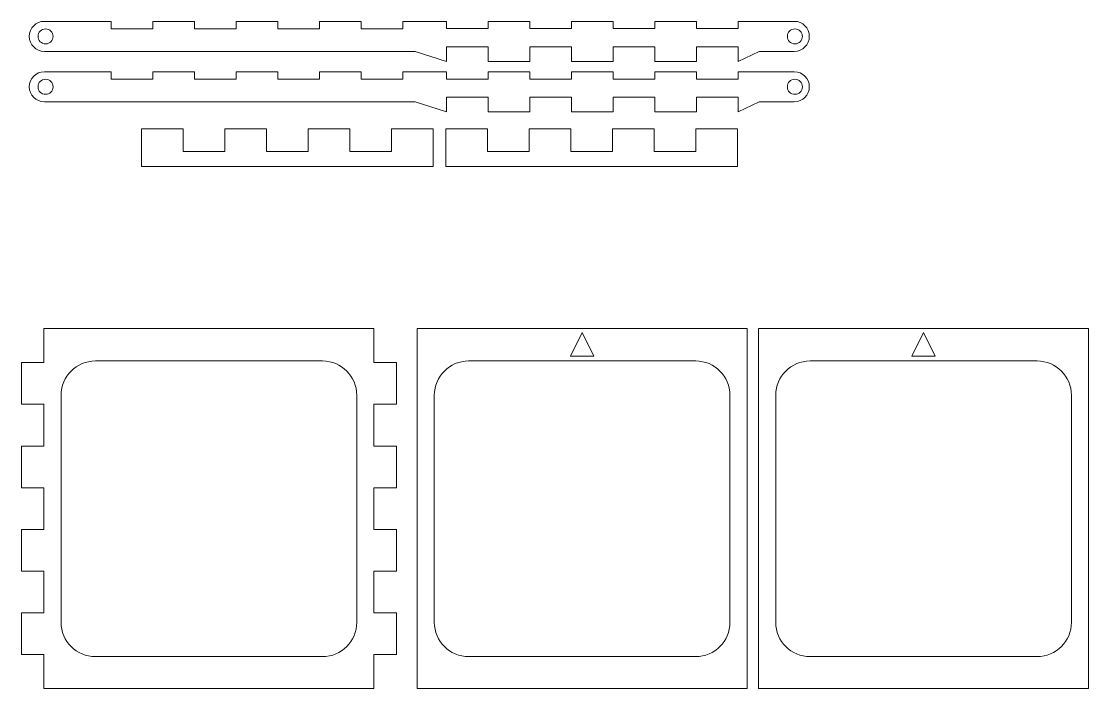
# Model space of a CAD drawing. Header units: centimetres. Extents: x -60 to 69, y -13 to 86.
# Drawn here: x 26.59 to 69.27, y -5.39 to 21.28 of the extents above; entities that cross this region are included whole.
import ezdxf

# ---------------------------------------------------------------- set-up
doc = ezdxf.new("R2010")
doc.units = ezdxf.units.CM
doc.header["$MEASUREMENT"] = 0
doc.layers.add('layer 1', color=7, linetype='Continuous')

msp = doc.modelspace()

# ---------------------------------------------------------------- linework, layer by layer
at = {"layer": 'layer 1', "lineweight": 9}
for points, knots in [([(57.49751, 20.08373), (57.49751, 20.08373), (56.09773, 20.08345), (56.09773, 20.08345), (56.09773, 20.08345), (56.09773, 20.08345), (55.25695, 19.67902), (55.25695, 19.67902), (55.25695, 19.67902), (55.25695, 19.67902), (55.25695, 20.26789), (55.25695, 20.26789), (55.25695, 20.26789), (55.25695, 20.26789), (53.59029, 20.26789), (53.59029, 20.26789), (53.59029, 20.26789), (53.59029, 20.26789), (53.59029, 19.67902), (53.59029, 19.67902), (53.59029, 19.67902), (53.59029, 19.67902), (51.92362, 19.67902), (51.92362, 19.67902), (51.92362, 19.67902), (51.92362, 19.67902), (51.92362, 20.26789), (51.92362, 20.26789), (51.92362, 20.26789), (51.92362, 20.26789), (50.25695, 20.26789), (50.25695, 20.26789), (50.25695, 20.26789), (50.25695, 20.26789), (50.25695, 19.67902), (50.25695, 19.67902), (50.25695, 19.67902), (50.25695, 19.67902), (48.59028, 19.67902), (48.59028, 19.67902), (48.59028, 19.67902), (48.59028, 19.67902), (48.59028, 20.26789), (48.59028, 20.26789), (48.59028, 20.26789), (48.59028, 20.26789), (46.92361, 20.26789), (46.92361, 20.26789), (46.92361, 20.26789), (46.92361, 20.26789), (46.92361, 19.67902), (46.92361, 19.67902), (46.92361, 19.67902), (46.92361, 19.67902), (45.25694, 19.67902), (45.25694, 19.67902), (45.25694, 19.67902), (45.25694, 19.67902), (45.25694, 20.26789), (45.25694, 20.26789), (45.25694, 20.26789), (45.25694, 20.26789), (43.59028, 20.26789), (43.59028, 20.26789), (43.59028, 20.26789), (43.59028, 20.26789), (43.59028, 19.67902), (43.59028, 19.67902), (43.59028, 19.67902), (43.59028, 19.67902), (42.34108, 20.08345), (42.34108, 20.08345), (42.34108, 20.08345), (42.34108, 20.08345), (27.51049, 20.08373), (27.51049, 20.08373), (27.51049, 20.08373), (27.17911, 20.08373), (26.9105, 20.35238), (26.9105, 20.68372), (26.9105, 20.68372), (26.9105, 21.01507), (27.17911, 21.28372), (27.51049, 21.28372), (27.51049, 21.28372), (27.51049, 21.28372), (30.18256, 21.28372), (30.18256, 21.28372), (30.18256, 21.28372), (30.18256, 21.28372), (30.18256, 20.99028), (30.18256, 20.99028), (30.18256, 20.99028), (30.18256, 20.99028), (31.84922, 20.99028), (31.84922, 20.99028), (31.84922, 20.99028), (31.84922, 20.99028), (31.84922, 21.28372), (31.84922, 21.28372), (31.84922, 21.28372), (31.84922, 21.28372), (33.51589, 21.28372), (33.51589, 21.28372), (33.51589, 21.28372), (33.51589, 21.28372), (33.51589, 20.99028), (33.51589, 20.99028), (33.51589, 20.99028), (33.51589, 20.99028), (35.18256, 20.99028), (35.18256, 20.99028), (35.18256, 20.99028), (35.18256, 20.99028), (35.18256, 21.28372), (35.18256, 21.28372), (35.18256, 21.28372), (35.18256, 21.28372), (36.84923, 21.28372), (36.84923, 21.28372), (36.84923, 21.28372), (36.84923, 21.28372), (36.84923, 20.99028), (36.84923, 20.99028), (36.84923, 20.99028), (36.84923, 20.99028), (38.5159, 20.99028), (38.5159, 20.99028), (38.5159, 20.99028), (38.5159, 20.99028), (38.5159, 21.28372), (38.5159, 21.28372), (38.5159, 21.28372), (38.5159, 21.28372), (40.18256, 21.28372), (40.18256, 21.28372), (40.18256, 21.28372), (40.18256, 21.28372), (40.18256, 20.99028), (40.18256, 20.99028), (40.18256, 20.99028), (40.18256, 20.99028), (41.84923, 20.99028), (41.84923, 20.99028), (41.84923, 20.99028), (41.84923, 20.99028), (41.84923, 21.28372), (41.84923, 21.28372), (41.84923, 21.28372), (41.84923, 21.28372), (43.59028, 21.28372), (43.59028, 21.28372), (43.59028, 21.28372), (43.59028, 21.28372), (43.59028, 20.99485), (43.59028, 20.99485), (43.59028, 20.99485), (43.59028, 20.99485), (45.25694, 20.99485), (45.25694, 20.99485), (45.25694, 20.99485), (45.25694, 20.99485), (45.25694, 21.28372), (45.25694, 21.28372), (45.25694, 21.28372), (45.25694, 21.28372), (46.92361, 21.28372), (46.92361, 21.28372), (46.92361, 21.28372), (46.92361, 21.28372), (46.92361, 20.99485), (46.92361, 20.99485), (46.92361, 20.99485), (46.92361, 20.99485), (48.59028, 20.99485), (48.59028, 20.99485), (48.59028, 20.99485), (48.59028, 20.99485), (48.59028, 21.28372), (48.59028, 21.28372), (48.59028, 21.28372), (48.59028, 21.28372), (50.25695, 21.28372), (50.25695, 21.28372), (50.25695, 21.28372), (50.25695, 21.28372), (50.25695, 20.99485), (50.25695, 20.99485), (50.25695, 20.99485), (50.25695, 20.99485), (51.92362, 20.99485), (51.92362, 20.99485), (51.92362, 20.99485), (51.92362, 20.99485), (51.92362, 21.28372), (51.92362, 21.28372), (51.92362, 21.28372), (51.92362, 21.28372), (53.59029, 21.28372), (53.59029, 21.28372), (53.59029, 21.28372), (53.59029, 21.28372), (53.59029, 20.99485), (53.59029, 20.99485), (53.59029, 20.99485), (53.59029, 20.99485), (55.25695, 20.99485), (55.25695, 20.99485), (55.25695, 20.99485), (55.25695, 20.99485), (55.25695, 21.28372), (55.25695, 21.28372), (55.25695, 21.28372), (55.25695, 21.28372), (57.49751, 21.28372), (57.49751, 21.28372), (57.49751, 21.28372), (57.82886, 21.28372), (58.0975, 21.01507), (58.0975, 20.68372), (58.0975, 20.68372), (58.0975, 20.35238), (57.82886, 20.08373), (57.49751, 20.08373)], [0, 0, 0, 0, 0.01754386, 0.01754386, 0.01754386, 0.01754386, 0.03508772, 0.03508772, 0.03508772, 0.03508772, 0.05263158, 0.05263158, 0.05263158, 0.05263158, 0.07017544, 0.07017544, 0.07017544, 0.07017544, 0.0877193, 0.0877193, 0.0877193, 0.0877193, 0.10526316, 0.10526316, 0.10526316, 0.10526316, 0.12280702, 0.12280702, 0.12280702, 0.12280702, 0.14035088, 0.14035088, 0.14035088, 0.14035088, 0.15789474, 0.15789474, 0.15789474, 0.15789474, 0.1754386, 0.1754386, 0.1754386, 0.1754386, 0.19298246, 0.19298246, 0.19298246, 0.19298246, 0.21052632, 0.21052632, 0.21052632, 0.21052632, 0.22807018, 0.22807018, 0.22807018, 0.22807018, 0.24561404, 0.24561404, 0.24561404, 0.24561404, 0.26315789, 0.26315789, 0.26315789, 0.26315789, 0.28070175, 0.28070175, 0.28070175, 0.28070175, 0.29824561, 0.29824561, 0.29824561, 0.29824561, 0.31578947, 0.31578947, 0.31578947, 0.31578947, 0.33333333, 0.33333333, 0.33333333, 0.33333333, 0.35087719, 0.35087719, 0.35087719, 0.35087719, 0.36842105, 0.36842105, 0.36842105, 0.36842105, 0.38596491, 0.38596491, 0.38596491, 0.38596491, 0.40350877, 0.40350877, 0.40350877, 0.40350877, 0.42105263, 0.42105263, 0.42105263, 0.42105263, 0.43859649, 0.43859649, 0.43859649, 0.43859649, 0.45614035, 0.45614035, 0.45614035, 0.45614035, 0.47368421, 0.47368421, 0.47368421, 0.47368421, 0.49122807, 0.49122807, 0.49122807, 0.49122807, 0.50877193, 0.50877193, 0.50877193, 0.50877193, 0.52631579, 0.52631579, 0.52631579, 0.52631579, 0.54385965, 0.54385965, 0.54385965, 0.54385965, 0.56140351, 0.56140351, 0.56140351, 0.56140351, 0.57894737, 0.57894737, 0.57894737, 0.57894737, 0.59649123, 0.59649123, 0.59649123, 0.59649123, 0.61403509, 0.61403509, 0.61403509, 0.61403509, 0.63157895, 0.63157895, 0.63157895, 0.63157895, 0.64912281, 0.64912281, 0.64912281, 0.64912281, 0.66666667, 0.66666667, 0.66666667, 0.66666667, 0.68421053, 0.68421053, 0.68421053, 0.68421053, 0.70175439, 0.70175439, 0.70175439, 0.70175439, 0.71929825, 0.71929825, 0.71929825, 0.71929825, 0.73684211, 0.73684211, 0.73684211, 0.73684211, 0.75438596, 0.75438596, 0.75438596, 0.75438596, 0.77192982, 0.77192982, 0.77192982, 0.77192982, 0.78947368, 0.78947368, 0.78947368, 0.78947368, 0.80701754, 0.80701754, 0.80701754, 0.80701754, 0.8245614, 0.8245614, 0.8245614, 0.8245614, 0.84210526, 0.84210526, 0.84210526, 0.84210526, 0.85964912, 0.85964912, 0.85964912, 0.85964912, 0.87719298, 0.87719298, 0.87719298, 0.87719298, 0.89473684, 0.89473684, 0.89473684, 0.89473684, 0.9122807, 0.9122807, 0.9122807, 0.9122807, 0.92982456, 0.92982456, 0.92982456, 0.92982456, 0.94736842, 0.94736842, 0.94736842, 0.94736842, 0.96491228, 0.96491228, 0.96491228, 0.96491228, 1, 1, 1, 1]), ([(27.85855, 20.68345), (27.85855, 20.84912), (27.72423, 20.98345), (27.55855, 20.98345), (27.55855, 20.98345), (27.39288, 20.98345), (27.25855, 20.84912), (27.25855, 20.68345), (27.25855, 20.68345), (27.25855, 20.51774), (27.39288, 20.38345), (27.55855, 20.38345), (27.55855, 20.38345), (27.72423, 20.38345), (27.85855, 20.51774), (27.85855, 20.68345)], [0, 0, 0, 0, 0.2, 0.2, 0.2, 0.2, 0.4, 0.4, 0.4, 0.4, 0.6, 0.6, 0.6, 0.6, 1, 1, 1, 1]), ([(57.81921, 20.68345), (57.81921, 20.84912), (57.68485, 20.98345), (57.51921, 20.98345), (57.51921, 20.98345), (57.3535, 20.98345), (57.21921, 20.84912), (57.21921, 20.68345), (57.21921, 20.68345), (57.21921, 20.51774), (57.3535, 20.38345), (57.51921, 20.38345), (57.51921, 20.38345), (57.68485, 20.38345), (57.81921, 20.51774), (57.81921, 20.68345)], [0, 0, 0, 0, 0.2, 0.2, 0.2, 0.2, 0.4, 0.4, 0.4, 0.4, 0.6, 0.6, 0.6, 0.6, 1, 1, 1, 1]), ([(57.49751, 18.06654), (57.49751, 18.06654), (56.09773, 18.06627), (56.09773, 18.06627), (56.09773, 18.06627), (56.09773, 18.06627), (55.25695, 17.66183), (55.25695, 17.66183), (55.25695, 17.66183), (55.25695, 17.66183), (55.25695, 18.2507), (55.25695, 18.2507), (55.25695, 18.2507), (55.25695, 18.2507), (53.59029, 18.2507), (53.59029, 18.2507), (53.59029, 18.2507), (53.59029, 18.2507), (53.59029, 17.66183), (53.59029, 17.66183), (53.59029, 17.66183), (53.59029, 17.66183), (51.92362, 17.66183), (51.92362, 17.66183), (51.92362, 17.66183), (51.92362, 17.66183), (51.92362, 18.2507), (51.92362, 18.2507), (51.92362, 18.2507), (51.92362, 18.2507), (50.25695, 18.2507), (50.25695, 18.2507), (50.25695, 18.2507), (50.25695, 18.2507), (50.25695, 17.66183), (50.25695, 17.66183), (50.25695, 17.66183), (50.25695, 17.66183), (48.59028, 17.66183), (48.59028, 17.66183), (48.59028, 17.66183), (48.59028, 17.66183), (48.59028, 18.2507), (48.59028, 18.2507), (48.59028, 18.2507), (48.59028, 18.2507), (46.92361, 18.2507), (46.92361, 18.2507), (46.92361, 18.2507), (46.92361, 18.2507), (46.92361, 17.66183), (46.92361, 17.66183), (46.92361, 17.66183), (46.92361, 17.66183), (45.25694, 17.66183), (45.25694, 17.66183), (45.25694, 17.66183), (45.25694, 17.66183), (45.25694, 18.2507), (45.25694, 18.2507), (45.25694, 18.2507), (45.25694, 18.2507), (43.59028, 18.2507), (43.59028, 18.2507), (43.59028, 18.2507), (43.59028, 18.2507), (43.59028, 17.66183), (43.59028, 17.66183), (43.59028, 17.66183), (43.59028, 17.66183), (42.34108, 18.06627), (42.34108, 18.06627), (42.34108, 18.06627), (42.34108, 18.06627), (27.51049, 18.06654), (27.51049, 18.06654), (27.51049, 18.06654), (27.17911, 18.06654), (26.9105, 18.33519), (26.9105, 18.66654), (26.9105, 18.66654), (26.9105, 18.99789), (27.17911, 19.26654), (27.51049, 19.26654), (27.51049, 19.26654), (27.51049, 19.26654), (30.18256, 19.26654), (30.18256, 19.26654), (30.18256, 19.26654), (30.18256, 19.26654), (30.18256, 18.9731), (30.18256, 18.9731), (30.18256, 18.9731), (30.18256, 18.9731), (31.84922, 18.9731), (31.84922, 18.9731), (31.84922, 18.9731), (31.84922, 18.9731), (31.84922, 19.26654), (31.84922, 19.26654), (31.84922, 19.26654), (31.84922, 19.26654), (33.51589, 19.26654), (33.51589, 19.26654), (33.51589, 19.26654), (33.51589, 19.26654), (33.51589, 18.9731), (33.51589, 18.9731), (33.51589, 18.9731), (33.51589, 18.9731), (35.18256, 18.9731), (35.18256, 18.9731), (35.18256, 18.9731), (35.18256, 18.9731), (35.18256, 19.26654), (35.18256, 19.26654), (35.18256, 19.26654), (35.18256, 19.26654), (36.84923, 19.26654), (36.84923, 19.26654), (36.84923, 19.26654), (36.84923, 19.26654), (36.84923, 18.9731), (36.84923, 18.9731), (36.84923, 18.9731), (36.84923, 18.9731), (38.5159, 18.9731), (38.5159, 18.9731), (38.5159, 18.9731), (38.5159, 18.9731), (38.5159, 19.26654), (38.5159, 19.26654), (38.5159, 19.26654), (38.5159, 19.26654), (40.18256, 19.26654), (40.18256, 19.26654), (40.18256, 19.26654), (40.18256, 19.26654), (40.18256, 18.9731), (40.18256, 18.9731), (40.18256, 18.9731), (40.18256, 18.9731), (41.84923, 18.9731), (41.84923, 18.9731), (41.84923, 18.9731), (41.84923, 18.9731), (41.84923, 19.26654), (41.84923, 19.26654), (41.84923, 19.26654), (41.84923, 19.26654), (43.59028, 19.26654), (43.59028, 19.26654), (43.59028, 19.26654), (43.59028, 19.26654), (43.59028, 18.97767), (43.59028, 18.97767), (43.59028, 18.97767), (43.59028, 18.97767), (45.25694, 18.97767), (45.25694, 18.97767), (45.25694, 18.97767), (45.25694, 18.97767), (45.25694, 19.26654), (45.25694, 19.26654), (45.25694, 19.26654), (45.25694, 19.26654), (46.92361, 19.26654), (46.92361, 19.26654), (46.92361, 19.26654), (46.92361, 19.26654), (46.92361, 18.97767), (46.92361, 18.97767), (46.92361, 18.97767), (46.92361, 18.97767), (48.59028, 18.97767), (48.59028, 18.97767), (48.59028, 18.97767), (48.59028, 18.97767), (48.59028, 19.26654), (48.59028, 19.26654), (48.59028, 19.26654), (48.59028, 19.26654), (50.25695, 19.26654), (50.25695, 19.26654), (50.25695, 19.26654), (50.25695, 19.26654), (50.25695, 18.97767), (50.25695, 18.97767), (50.25695, 18.97767), (50.25695, 18.97767), (51.92362, 18.97767), (51.92362, 18.97767), (51.92362, 18.97767), (51.92362, 18.97767), (51.92362, 19.26654), (51.92362, 19.26654), (51.92362, 19.26654), (51.92362, 19.26654), (53.59029, 19.26654), (53.59029, 19.26654), (53.59029, 19.26654), (53.59029, 19.26654), (53.59029, 18.97767), (53.59029, 18.97767), (53.59029, 18.97767), (53.59029, 18.97767), (55.25695, 18.97767), (55.25695, 18.97767), (55.25695, 18.97767), (55.25695, 18.97767), (55.25695, 19.26654), (55.25695, 19.26654), (55.25695, 19.26654), (55.25695, 19.26654), (57.49751, 19.26654), (57.49751, 19.26654), (57.49751, 19.26654), (57.82886, 19.26654), (58.0975, 18.99789), (58.0975, 18.66654), (58.0975, 18.66654), (58.0975, 18.33519), (57.82886, 18.06654), (57.49751, 18.06654)], [0, 0, 0, 0, 0.01754386, 0.01754386, 0.01754386, 0.01754386, 0.03508772, 0.03508772, 0.03508772, 0.03508772, 0.05263158, 0.05263158, 0.05263158, 0.05263158, 0.07017544, 0.07017544, 0.07017544, 0.07017544, 0.0877193, 0.0877193, 0.0877193, 0.0877193, 0.10526316, 0.10526316, 0.10526316, 0.10526316, 0.12280702, 0.12280702, 0.12280702, 0.12280702, 0.14035088, 0.14035088, 0.14035088, 0.14035088, 0.15789474, 0.15789474, 0.15789474, 0.15789474, 0.1754386, 0.1754386, 0.1754386, 0.1754386, 0.19298246, 0.19298246, 0.19298246, 0.19298246, 0.21052632, 0.21052632, 0.21052632, 0.21052632, 0.22807018, 0.22807018, 0.22807018, 0.22807018, 0.24561404, 0.24561404, 0.24561404, 0.24561404, 0.26315789, 0.26315789, 0.26315789, 0.26315789, 0.28070175, 0.28070175, 0.28070175, 0.28070175, 0.29824561, 0.29824561, 0.29824561, 0.29824561, 0.31578947, 0.31578947, 0.31578947, 0.31578947, 0.33333333, 0.33333333, 0.33333333, 0.33333333, 0.35087719, 0.35087719, 0.35087719, 0.35087719, 0.36842105, 0.36842105, 0.36842105, 0.36842105, 0.38596491, 0.38596491, 0.38596491, 0.38596491, 0.40350877, 0.40350877, 0.40350877, 0.40350877, 0.42105263, 0.42105263, 0.42105263, 0.42105263, 0.43859649, 0.43859649, 0.43859649, 0.43859649, 0.45614035, 0.45614035, 0.45614035, 0.45614035, 0.47368421, 0.47368421, 0.47368421, 0.47368421, 0.49122807, 0.49122807, 0.49122807, 0.49122807, 0.50877193, 0.50877193, 0.50877193, 0.50877193, 0.52631579, 0.52631579, 0.52631579, 0.52631579, 0.54385965, 0.54385965, 0.54385965, 0.54385965, 0.56140351, 0.56140351, 0.56140351, 0.56140351, 0.57894737, 0.57894737, 0.57894737, 0.57894737, 0.59649123, 0.59649123, 0.59649123, 0.59649123, 0.61403509, 0.61403509, 0.61403509, 0.61403509, 0.63157895, 0.63157895, 0.63157895, 0.63157895, 0.64912281, 0.64912281, 0.64912281, 0.64912281, 0.66666667, 0.66666667, 0.66666667, 0.66666667, 0.68421053, 0.68421053, 0.68421053, 0.68421053, 0.70175439, 0.70175439, 0.70175439, 0.70175439, 0.71929825, 0.71929825, 0.71929825, 0.71929825, 0.73684211, 0.73684211, 0.73684211, 0.73684211, 0.75438596, 0.75438596, 0.75438596, 0.75438596, 0.77192982, 0.77192982, 0.77192982, 0.77192982, 0.78947368, 0.78947368, 0.78947368, 0.78947368, 0.80701754, 0.80701754, 0.80701754, 0.80701754, 0.8245614, 0.8245614, 0.8245614, 0.8245614, 0.84210526, 0.84210526, 0.84210526, 0.84210526, 0.85964912, 0.85964912, 0.85964912, 0.85964912, 0.87719298, 0.87719298, 0.87719298, 0.87719298, 0.89473684, 0.89473684, 0.89473684, 0.89473684, 0.9122807, 0.9122807, 0.9122807, 0.9122807, 0.92982456, 0.92982456, 0.92982456, 0.92982456, 0.94736842, 0.94736842, 0.94736842, 0.94736842, 0.96491228, 0.96491228, 0.96491228, 0.96491228, 1, 1, 1, 1]), ([(27.85855, 18.66627), (27.85855, 18.83194), (27.72423, 18.96626), (27.55855, 18.96626), (27.55855, 18.96626), (27.39288, 18.96626), (27.25855, 18.83194), (27.25855, 18.66627), (27.25855, 18.66627), (27.25855, 18.50056), (27.39288, 18.36627), (27.55855, 18.36627), (27.55855, 18.36627), (27.72423, 18.36627), (27.85855, 18.50056), (27.85855, 18.66627)], [0, 0, 0, 0, 0.2, 0.2, 0.2, 0.2, 0.4, 0.4, 0.4, 0.4, 0.6, 0.6, 0.6, 0.6, 1, 1, 1, 1]), ([(57.81921, 18.66627), (57.81921, 18.83194), (57.68485, 18.96626), (57.51921, 18.96626), (57.51921, 18.96626), (57.3535, 18.96626), (57.21921, 18.83194), (57.21921, 18.66627), (57.21921, 18.66627), (57.21921, 18.50056), (57.3535, 18.36627), (57.51921, 18.36627), (57.51921, 18.36627), (57.68485, 18.36627), (57.81921, 18.50056), (57.81921, 18.66627)], [0, 0, 0, 0, 0.2, 0.2, 0.2, 0.2, 0.4, 0.4, 0.4, 0.4, 0.6, 0.6, 0.6, 0.6, 1, 1, 1, 1]), ([(31.39192, 15.48069), (31.39192, 15.48069), (31.39192, 16.98069), (31.39192, 16.98069), (31.39192, 16.98069), (31.39192, 16.98069), (33.05858, 16.98069), (33.05858, 16.98069), (33.05858, 16.98069), (33.05858, 16.98069), (33.05858, 16.08069), (33.05858, 16.08069), (33.05858, 16.08069), (33.05858, 16.08069), (34.72525, 16.08069), (34.72525, 16.08069), (34.72525, 16.08069), (34.72525, 16.08069), (34.72525, 16.98069), (34.72525, 16.98069), (34.72525, 16.98069), (34.72525, 16.98069), (36.39192, 16.98069), (36.39192, 16.98069), (36.39192, 16.98069), (36.39192, 16.98069), (36.39192, 16.08069), (36.39192, 16.08069), (36.39192, 16.08069), (36.39192, 16.08069), (38.05859, 16.08069), (38.05859, 16.08069), (38.05859, 16.08069), (38.05859, 16.08069), (38.05859, 16.98069), (38.05859, 16.98069), (38.05859, 16.98069), (38.05859, 16.98069), (39.72526, 16.98069), (39.72526, 16.98069), (39.72526, 16.98069), (39.72526, 16.98069), (39.72526, 16.08069), (39.72526, 16.08069), (39.72526, 16.08069), (39.72526, 16.08069), (41.39193, 16.08069), (41.39193, 16.08069), (41.39193, 16.08069), (41.39193, 16.08069), (41.39193, 16.98069), (41.39193, 16.98069), (41.39193, 16.98069), (41.39193, 16.98069), (43.05859, 16.98069), (43.05859, 16.98069), (43.05859, 16.98069), (43.05859, 16.98069), (43.05859, 15.48069), (43.05859, 15.48069), (43.05859, 15.48069), (43.05859, 15.48069), (31.39192, 15.48069), (31.39192, 15.48069)], [0, 0, 0, 0, 0.05882353, 0.05882353, 0.05882353, 0.05882353, 0.11764706, 0.11764706, 0.11764706, 0.11764706, 0.17647059, 0.17647059, 0.17647059, 0.17647059, 0.23529412, 0.23529412, 0.23529412, 0.23529412, 0.29411765, 0.29411765, 0.29411765, 0.29411765, 0.35294118, 0.35294118, 0.35294118, 0.35294118, 0.41176471, 0.41176471, 0.41176471, 0.41176471, 0.47058824, 0.47058824, 0.47058824, 0.47058824, 0.52941176, 0.52941176, 0.52941176, 0.52941176, 0.58823529, 0.58823529, 0.58823529, 0.58823529, 0.64705882, 0.64705882, 0.64705882, 0.64705882, 0.70588235, 0.70588235, 0.70588235, 0.70588235, 0.76470588, 0.76470588, 0.76470588, 0.76470588, 0.82352941, 0.82352941, 0.82352941, 0.82352941, 0.88235294, 0.88235294, 0.88235294, 0.88235294, 1, 1, 1, 1]), ([(43.56275, 15.48069), (43.56275, 15.48069), (43.56275, 16.98069), (43.56275, 16.98069), (43.56275, 16.98069), (43.56275, 16.98069), (45.22942, 16.98069), (45.22942, 16.98069), (45.22942, 16.98069), (45.22942, 16.98069), (45.22942, 16.08069), (45.22942, 16.08069), (45.22942, 16.08069), (45.22942, 16.08069), (46.89609, 16.08069), (46.89609, 16.08069), (46.89609, 16.08069), (46.89609, 16.08069), (46.89609, 16.98069), (46.89609, 16.98069), (46.89609, 16.98069), (46.89609, 16.98069), (48.56276, 16.98069), (48.56276, 16.98069), (48.56276, 16.98069), (48.56276, 16.98069), (48.56276, 16.08069), (48.56276, 16.08069), (48.56276, 16.08069), (48.56276, 16.08069), (50.22942, 16.08069), (50.22942, 16.08069), (50.22942, 16.08069), (50.22942, 16.08069), (50.22942, 16.98069), (50.22942, 16.98069), (50.22942, 16.98069), (50.22942, 16.98069), (51.89609, 16.98069), (51.89609, 16.98069), (51.89609, 16.98069), (51.89609, 16.98069), (51.89609, 16.08069), (51.89609, 16.08069), (51.89609, 16.08069), (51.89609, 16.08069), (53.56276, 16.08069), (53.56276, 16.08069), (53.56276, 16.08069), (53.56276, 16.08069), (53.56276, 16.98069), (53.56276, 16.98069), (53.56276, 16.98069), (53.56276, 16.98069), (55.22943, 16.98069), (55.22943, 16.98069), (55.22943, 16.98069), (55.22943, 16.98069), (55.22943, 15.48069), (55.22943, 15.48069), (55.22943, 15.48069), (55.22943, 15.48069), (43.56275, 15.48069), (43.56275, 15.48069)], [0, 0, 0, 0, 0.05882353, 0.05882353, 0.05882353, 0.05882353, 0.11764706, 0.11764706, 0.11764706, 0.11764706, 0.17647059, 0.17647059, 0.17647059, 0.17647059, 0.23529412, 0.23529412, 0.23529412, 0.23529412, 0.29411765, 0.29411765, 0.29411765, 0.29411765, 0.35294118, 0.35294118, 0.35294118, 0.35294118, 0.41176471, 0.41176471, 0.41176471, 0.41176471, 0.47058824, 0.47058824, 0.47058824, 0.47058824, 0.52941176, 0.52941176, 0.52941176, 0.52941176, 0.58823529, 0.58823529, 0.58823529, 0.58823529, 0.64705882, 0.64705882, 0.64705882, 0.64705882, 0.70588235, 0.70588235, 0.70588235, 0.70588235, 0.76470588, 0.76470588, 0.76470588, 0.76470588, 0.82352941, 0.82352941, 0.82352941, 0.82352941, 0.88235294, 0.88235294, 0.88235294, 0.88235294, 1, 1, 1, 1]), ([(27.49136, 9.00766), (27.49136, 9.00766), (27.49136, 7.64099), (27.49136, 7.64099), (27.49136, 7.64099), (27.49136, 7.64099), (26.59136, 7.64099), (26.59136, 7.64099), (26.59136, 7.64099), (26.59136, 7.64099), (26.59136, 5.97432), (26.59136, 5.97432), (26.59136, 5.97432), (26.59136, 5.97432), (27.49136, 5.97432), (27.49136, 5.97432), (27.49136, 5.97432), (27.49136, 5.97432), (27.49136, 4.30765), (27.49136, 4.30765), (27.49136, 4.30765), (27.49136, 4.30765), (26.59136, 4.30765), (26.59136, 4.30765), (26.59136, 4.30765), (26.59136, 4.30765), (26.59136, 2.64098), (26.59136, 2.64098), (26.59136, 2.64098), (26.59136, 2.64098), (27.49136, 2.64098), (27.49136, 2.64098), (27.49136, 2.64098), (27.49136, 2.64098), (27.49136, 0.97432), (27.49136, 0.97432), (27.49136, 0.97432), (27.49136, 0.97432), (26.59136, 0.97432), (26.59136, 0.97432), (26.59136, 0.97432), (26.59136, 0.97432), (26.59136, -0.69235), (26.59136, -0.69235), (26.59136, -0.69235), (26.59136, -0.69235), (27.49136, -0.69235), (27.49136, -0.69235), (27.49136, -0.69235), (27.49136, -0.69235), (27.49136, -2.35902), (27.49136, -2.35902), (27.49136, -2.35902), (27.49136, -2.35902), (26.59136, -2.35902), (26.59136, -2.35902), (26.59136, -2.35902), (26.59136, -2.35902), (26.59136, -4.02569), (26.59136, -4.02569), (26.59136, -4.02569), (26.59136, -4.02569), (27.49136, -4.02569), (27.49136, -4.02569), (27.49136, -4.02569), (27.49136, -4.02569), (27.49136, -5.39236), (27.49136, -5.39236), (27.49136, -5.39236), (27.49136, -5.39236), (40.69138, -5.39236), (40.69138, -5.39236), (40.69138, -5.39236), (40.69138, -5.39236), (40.69138, -4.02569), (40.69138, -4.02569), (40.69138, -4.02569), (40.69138, -4.02569), (41.59138, -4.02569), (41.59138, -4.02569), (41.59138, -4.02569), (41.59138, -4.02569), (41.59138, -2.35902), (41.59138, -2.35902), (41.59138, -2.35902), (41.59138, -2.35902), (40.69138, -2.35902), (40.69138, -2.35902), (40.69138, -2.35902), (40.69138, -2.35902), (40.69138, -0.69235), (40.69138, -0.69235), (40.69138, -0.69235), (40.69138, -0.69235), (41.59138, -0.69235), (41.59138, -0.69235), (41.59138, -0.69235), (41.59138, -0.69235), (41.59138, 0.97432), (41.59138, 0.97432), (41.59138, 0.97432), (41.59138, 0.97432), (40.69138, 0.97432), (40.69138, 0.97432), (40.69138, 0.97432), (40.69138, 0.97432), (40.69138, 2.64098), (40.69138, 2.64098), (40.69138, 2.64098), (40.69138, 2.64098), (41.59138, 2.64098), (41.59138, 2.64098), (41.59138, 2.64098), (41.59138, 2.64098), (41.59138, 4.30765), (41.59138, 4.30765), (41.59138, 4.30765), (41.59138, 4.30765), (40.69138, 4.30765), (40.69138, 4.30765), (40.69138, 4.30765), (40.69138, 4.30765), (40.69138, 5.97432), (40.69138, 5.97432), (40.69138, 5.97432), (40.69138, 5.97432), (41.59138, 5.97432), (41.59138, 5.97432), (41.59138, 5.97432), (41.59138, 5.97432), (41.59138, 7.64099), (41.59138, 7.64099), (41.59138, 7.64099), (41.59138, 7.64099), (40.69138, 7.64099), (40.69138, 7.64099), (40.69138, 7.64099), (40.69138, 7.64099), (40.69138, 9.00766), (40.69138, 9.00766), (40.69138, 9.00766), (40.69138, 9.00766), (27.49136, 9.00766), (27.49136, 9.00766)], [0, 0, 0, 0, 0.02702703, 0.02702703, 0.02702703, 0.02702703, 0.05405405, 0.05405405, 0.05405405, 0.05405405, 0.08108108, 0.08108108, 0.08108108, 0.08108108, 0.10810811, 0.10810811, 0.10810811, 0.10810811, 0.13513514, 0.13513514, 0.13513514, 0.13513514, 0.16216216, 0.16216216, 0.16216216, 0.16216216, 0.18918919, 0.18918919, 0.18918919, 0.18918919, 0.21621622, 0.21621622, 0.21621622, 0.21621622, 0.24324324, 0.24324324, 0.24324324, 0.24324324, 0.27027027, 0.27027027, 0.27027027, 0.27027027, 0.2972973, 0.2972973, 0.2972973, 0.2972973, 0.32432432, 0.32432432, 0.32432432, 0.32432432, 0.35135135, 0.35135135, 0.35135135, 0.35135135, 0.37837838, 0.37837838, 0.37837838, 0.37837838, 0.40540541, 0.40540541, 0.40540541, 0.40540541, 0.43243243, 0.43243243, 0.43243243, 0.43243243, 0.45945946, 0.45945946, 0.45945946, 0.45945946, 0.48648649, 0.48648649, 0.48648649, 0.48648649, 0.51351351, 0.51351351, 0.51351351, 0.51351351, 0.54054054, 0.54054054, 0.54054054, 0.54054054, 0.56756757, 0.56756757, 0.56756757, 0.56756757, 0.59459459, 0.59459459, 0.59459459, 0.59459459, 0.62162162, 0.62162162, 0.62162162, 0.62162162, 0.64864865, 0.64864865, 0.64864865, 0.64864865, 0.67567568, 0.67567568, 0.67567568, 0.67567568, 0.7027027, 0.7027027, 0.7027027, 0.7027027, 0.72972973, 0.72972973, 0.72972973, 0.72972973, 0.75675676, 0.75675676, 0.75675676, 0.75675676, 0.78378378, 0.78378378, 0.78378378, 0.78378378, 0.81081081, 0.81081081, 0.81081081, 0.81081081, 0.83783784, 0.83783784, 0.83783784, 0.83783784, 0.86486486, 0.86486486, 0.86486486, 0.86486486, 0.89189189, 0.89189189, 0.89189189, 0.89189189, 0.91891892, 0.91891892, 0.91891892, 0.91891892, 0.94594595, 0.94594595, 0.94594595, 0.94594595, 1, 1, 1, 1]), ([(55.61388, 9.00766), (55.61388, 9.00766), (42.41386, 9.00766), (42.41386, 9.00766), (42.41386, 9.00766), (42.41386, 9.00766), (42.41386, -5.39236), (42.41386, -5.39236), (42.41386, -5.39236), (42.41386, -5.39236), (55.61388, -5.39236), (55.61388, -5.39236), (55.61388, -5.39236), (55.61388, -5.39236), (55.61388, 9.00766), (55.61388, 9.00766)], [0, 0, 0, 0, 0.2, 0.2, 0.2, 0.2, 0.4, 0.4, 0.4, 0.4, 0.6, 0.6, 0.6, 0.6, 1, 1, 1, 1]), ([(69.26638, 9.00766), (69.26638, 9.00766), (56.06636, 9.00766), (56.06636, 9.00766), (56.06636, 9.00766), (56.06636, 9.00766), (56.06636, -5.39236), (56.06636, -5.39236), (56.06636, -5.39236), (56.06636, -5.39236), (69.26638, -5.39236), (69.26638, -5.39236), (69.26638, -5.39236), (69.26638, -5.39236), (69.26638, 9.00766), (69.26638, 9.00766)], [0, 0, 0, 0, 0.2, 0.2, 0.2, 0.2, 0.4, 0.4, 0.4, 0.4, 0.6, 0.6, 0.6, 0.6, 1, 1, 1, 1]), ([(49.48302, 7.90294), (49.48302, 7.90294), (48.54472, 7.90294), (48.54472, 7.90294), (48.54472, 7.90294), (48.54472, 7.90294), (49.01387, 8.84124), (49.01387, 8.84124), (49.01387, 8.84124), (49.01387, 8.84124), (49.01387, 8.84124), (49.01387, 8.84124), (49.01387, 8.84124), (49.01387, 8.84124), (49.48302, 7.90294), (49.48302, 7.90294)], [0, 0, 0, 0, 0.2, 0.2, 0.2, 0.2, 0.4, 0.4, 0.4, 0.4, 0.6, 0.6, 0.6, 0.6, 1, 1, 1, 1]), ([(63.13552, 7.90294), (63.13552, 7.90294), (62.19722, 7.90294), (62.19722, 7.90294), (62.19722, 7.90294), (62.19722, 7.90294), (62.66637, 8.84124), (62.66637, 8.84124), (62.66637, 8.84124), (62.66637, 8.84124), (62.66637, 8.84124), (62.66637, 8.84124), (62.66637, 8.84124), (62.66637, 8.84124), (63.13552, 7.90294), (63.13552, 7.90294)], [0, 0, 0, 0, 0.2, 0.2, 0.2, 0.2, 0.4, 0.4, 0.4, 0.4, 0.6, 0.6, 0.6, 0.6, 1, 1, 1, 1]), ([(28.18163, -2.74356), (28.18163, -2.74356), (28.18163, 6.33785), (28.18163, 6.33785), (28.18163, 6.33785), (28.18163, 7.09398), (28.79458, 7.70693), (29.55062, 7.70693), (29.55062, 7.70693), (29.55062, 7.70693), (38.63208, 7.70693), (38.63208, 7.70693), (38.63208, 7.70693), (39.38816, 7.70693), (40.00111, 7.09398), (40.00111, 6.33785), (40.00111, 6.33785), (40.00111, 6.33785), (40.00111, -2.74356), (40.00111, -2.74356), (40.00111, -2.74356), (40.00111, -3.49962), (39.38816, -4.11257), (38.63208, -4.11257), (38.63208, -4.11257), (38.63208, -4.11257), (29.55062, -4.11257), (29.55062, -4.11257), (29.55062, -4.11257), (28.79458, -4.11257), (28.18163, -3.49962), (28.18163, -2.74356)], [0, 0, 0, 0, 0.11111111, 0.11111111, 0.11111111, 0.11111111, 0.22222222, 0.22222222, 0.22222222, 0.22222222, 0.33333333, 0.33333333, 0.33333333, 0.33333333, 0.44444444, 0.44444444, 0.44444444, 0.44444444, 0.55555556, 0.55555556, 0.55555556, 0.55555556, 0.66666667, 0.66666667, 0.66666667, 0.66666667, 0.77777778, 0.77777778, 0.77777778, 0.77777778, 1, 1, 1, 1]), ([(43.10413, -2.74356), (43.10413, -2.74356), (43.10413, 6.33785), (43.10413, 6.33785), (43.10413, 6.33785), (43.10413, 7.09398), (43.71708, 7.70693), (44.47312, 7.70693), (44.47312, 7.70693), (44.47312, 7.70693), (53.55458, 7.70693), (53.55458, 7.70693), (53.55458, 7.70693), (54.31066, 7.70693), (54.92361, 7.09398), (54.92361, 6.33785), (54.92361, 6.33785), (54.92361, 6.33785), (54.92361, -2.74356), (54.92361, -2.74356), (54.92361, -2.74356), (54.92361, -3.49962), (54.31066, -4.11257), (53.55458, -4.11257), (53.55458, -4.11257), (53.55458, -4.11257), (44.47312, -4.11257), (44.47312, -4.11257), (44.47312, -4.11257), (43.71708, -4.11257), (43.10413, -3.49962), (43.10413, -2.74356)], [0, 0, 0, 0, 0.11111111, 0.11111111, 0.11111111, 0.11111111, 0.22222222, 0.22222222, 0.22222222, 0.22222222, 0.33333333, 0.33333333, 0.33333333, 0.33333333, 0.44444444, 0.44444444, 0.44444444, 0.44444444, 0.55555556, 0.55555556, 0.55555556, 0.55555556, 0.66666667, 0.66666667, 0.66666667, 0.66666667, 0.77777778, 0.77777778, 0.77777778, 0.77777778, 1, 1, 1, 1]), ([(56.75663, -2.74356), (56.75663, -2.74356), (56.75663, 6.33785), (56.75663, 6.33785), (56.75663, 6.33785), (56.75663, 7.09398), (57.36958, 7.70693), (58.12562, 7.70693), (58.12562, 7.70693), (58.12562, 7.70693), (67.20708, 7.70693), (67.20708, 7.70693), (67.20708, 7.70693), (67.96316, 7.70693), (68.57611, 7.09398), (68.57611, 6.33785), (68.57611, 6.33785), (68.57611, 6.33785), (68.57611, -2.74356), (68.57611, -2.74356), (68.57611, -2.74356), (68.57611, -3.49962), (67.96316, -4.11257), (67.20708, -4.11257), (67.20708, -4.11257), (67.20708, -4.11257), (58.12562, -4.11257), (58.12562, -4.11257), (58.12562, -4.11257), (57.36958, -4.11257), (56.75663, -3.49962), (56.75663, -2.74356)], [0, 0, 0, 0, 0.11111111, 0.11111111, 0.11111111, 0.11111111, 0.22222222, 0.22222222, 0.22222222, 0.22222222, 0.33333333, 0.33333333, 0.33333333, 0.33333333, 0.44444444, 0.44444444, 0.44444444, 0.44444444, 0.55555556, 0.55555556, 0.55555556, 0.55555556, 0.66666667, 0.66666667, 0.66666667, 0.66666667, 0.77777778, 0.77777778, 0.77777778, 0.77777778, 1, 1, 1, 1])]:
    msp.add_open_spline(points, degree=3, knots=knots, dxfattribs=at)

doc.saveas('drawing.dxf')
